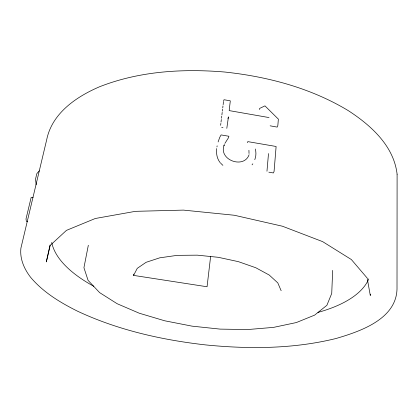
<?xml version="1.0" encoding="UTF-8"?>
<svg xmlns="http://www.w3.org/2000/svg" width="418" height="418" viewBox="0 0 418 418"><rect width="100%" height="100%" fill="white"/><g stroke="black" fill="none" stroke-linecap="round" stroke-linejoin="round"><path stroke-width="0.63" d="M370.322 294.209L370.301 295.5L367.161 278.043L351.36 259.541L322.623 241.625L282.448 226.227L234.346 215.254L183.434 210.108L135.422 211.336L95.304 218.494L66.436 230.381L50.207 245.382L46.335 261.898L50.04 245.042M332.671 270.389L331.73 293.436L326.892 305.297L314.613 315.13L296.336 322.555L273.56 327.378L247.707 329.551L220.114 329.112L192.034 326.144L164.687 320.784L139.298 313.228L117.15 303.719L99.615 292.61L88.088 280.389L83.934 267.713L88.329 245.251M216.681 148.562C216.064 153.552 217.015 158.84 220.265 162.801M266.966 171.228L268.502 153.573M210.646 256.307L207.062 286.758L133.588 275.394L133.802 274.103M220.631 125.316L220.866 123.378M221.023 122.087L221.336 119.506M221.493 118.216L221.728 116.277M221.885 114.987L222.198 112.405M222.355 111.11L222.59 109.176M222.747 107.886L222.982 105.947M223.139 104.657L223.452 102.07M216.958 146.927L217.141 145.84M223.531 101.428L223.996 99.73L230.313 100.842L229.174 110.598L269.035 117.568M218.107 141.963L219.701 137.428L221.096 134.92L228.897 136.263L228.406 137.872L224.894 143.39M227.956 118.534L228.442 116.883L226.807 128.363M223.985 145.762L224.304 144.701C217.788 159.916 244.044 169.389 249.086 154.697M247.399 142.679L247.769 141.618L276.12 146.483L274.067 171.448L273.409 172.958L268.842 172.169M259.306 109.511L259.693 108.398L264.955 105.869L278.367 119.135L277.845 125.484L277.197 127.098L270.132 125.823M254.787 159.686C256.046 156.29 256.328 152.492 255.262 149.001M133.588 275.394L137.256 268.346L146.086 262.311L159.702 257.833L177.227 255.351L197.322 255.158L218.295 257.31L238.349 261.642L255.774 267.734L269.223 275.034L277.808 282.908L281.152 290.729M252.054 164.838L252.833 163.819M39.302 170.847L36.836 173.642L35.514 179.17L36.173 184.803M27.651 221.603L26.376 221.399L26.005 218.959L31.157 197.4L33.048 197.704M221.681 127.474L222.961 127.699M220.704 163.224L222.898 165.35M248.919 150.281L249.029 153.505M368.78 278.9A160.857 66.331 6.7 0 1 317.973 312.418M93.768 286.288A160.857 66.331 6.7 0 1 51.717 242.445M397.1 174.196L397.011 287.02C397.779 318.636 360.859 331.223 336.077 338.486C293.504 348.993 249.071 349.218 205.646 344.918C161.656 339.944 117.777 330.058 77.544 311.191C60.218 302.564 43.211 292.281 30.613 277.312C24.207 268.983 19.703 258.888 20.9 248.177L46.727 139.591C52.093 113.158 76.452 96.631 99.719 86.698C139.293 71.175 182.645 68.515 224.654 72.021C267.849 76.614 310.935 88.057 348.34 110.671C370.912 125.337 393.855 145.892 397.1 174.196"/></g></svg>
